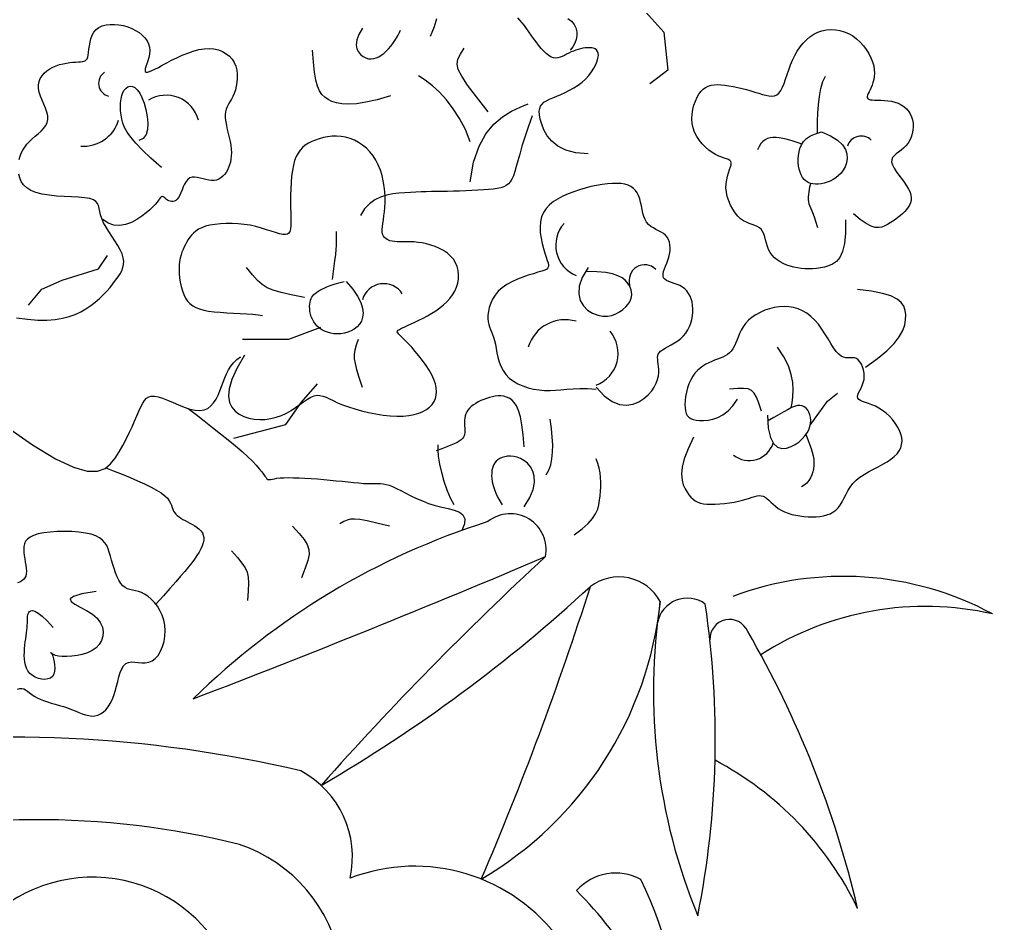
# Model space of a CAD drawing. Extents: x -66030 to 95157, y -13132 to 45879.
# Drawn here: x -29709 to -29612.6, y 33692.5 to 33782.1 of the extents above; entities that cross this region are included whole.
import ezdxf

# ---------------------------------------------------------------- set-up
doc = ezdxf.new("R2010")
doc.units = 0
doc.header["$LTSCALE"] = 100
doc.header["$MEASUREMENT"] = 0
doc.layers.add('3', color=11, linetype='CONTINUOUS')

msp = doc.modelspace()

# ---------------------------------------------------------------- linework, layer by layer
at = {"layer": '3'}
for points in [[(-29646.925, 33782.826), (-29645.144, 33780.849), (-29644.748, 33777.092), (-29645.737, 33776.301), (-29646.529, 33775.708)], [(-29709.072, 33768.204), (-29708.979, 33768.534), (-29708.855, 33768.851), (-29708.7, 33769.156), (-29708.513, 33769.449), (-29708.294, 33769.73), (-29708.044, 33770.001), (-29707.765, 33770.262), (-29707.47, 33770.518), (-29707.174, 33770.772), (-29706.892, 33771.031), (-29706.64, 33771.298), (-29706.433, 33771.579), (-29706.287, 33771.878), (-29706.216, 33772.2), (-29706.23, 33772.548), (-29706.314, 33772.919), (-29706.449, 33773.305), (-29706.612, 33773.7), (-29706.785, 33774.099), (-29706.945, 33774.496), (-29707.073, 33774.883), (-29707.149, 33775.256), (-29707.155, 33775.609), (-29707.095, 33775.939), (-29706.975, 33776.246), (-29706.803, 33776.528), (-29706.586, 33776.783), (-29706.33, 33777.012), (-29706.043, 33777.211), (-29705.731, 33777.38), (-29705.402, 33777.519), (-29705.062, 33777.63), (-29704.718, 33777.716), (-29704.379, 33777.781), (-29704.049, 33777.829), (-29703.737, 33777.862), (-29703.45, 33777.886), (-29703.194, 33777.902), (-29702.975, 33777.916), (-29702.791, 33777.933), (-29702.638, 33777.964), (-29702.513, 33778.014), (-29702.413, 33778.092), (-29702.334, 33778.206), (-29702.272, 33778.364), (-29702.224, 33778.573), (-29702.186, 33778.838), (-29702.149, 33779.147), (-29702.104, 33779.486), (-29702.042, 33779.84), (-29701.954, 33780.194), (-29701.831, 33780.533), (-29701.663, 33780.842), (-29701.441, 33781.107), (-29701.159, 33781.315), (-29700.825, 33781.467), (-29700.449, 33781.566), (-29700.042, 33781.615), (-29699.613, 33781.616), (-29699.175, 33781.573), (-29698.736, 33781.49), (-29698.307, 33781.368), (-29697.899, 33781.211), (-29697.518, 33781.022), (-29697.17, 33780.803), (-29696.862, 33780.557), (-29696.599, 33780.287), (-29696.387, 33779.995), (-29696.233, 33779.683), (-29696.143, 33779.355), (-29696.12, 33779.015), (-29696.15, 33778.67), (-29696.22, 33778.33), (-29696.311, 33778.005), (-29696.41, 33777.704), (-29696.5, 33777.437), (-29696.566, 33777.214), (-29696.591, 33777.045), (-29696.563, 33776.936), (-29696.48, 33776.885), (-29696.343, 33776.889), (-29696.153, 33776.942), (-29695.91, 33777.041), (-29695.615, 33777.181), (-29695.27, 33777.358), (-29694.875, 33777.567), (-29694.432, 33777.802), (-29693.95, 33778.053), (-29693.437, 33778.308), (-29692.903, 33778.554), (-29692.356, 33778.779), (-29691.806, 33778.971), (-29691.263, 33779.118), (-29690.734, 33779.206), (-29690.23, 33779.228), (-29689.754, 33779.185), (-29689.311, 33779.081), (-29688.906, 33778.922), (-29688.543, 33778.713), (-29688.227, 33778.457), (-29687.961, 33778.16), (-29687.75, 33777.827), (-29687.597, 33777.464), (-29687.498, 33777.077), (-29687.448, 33776.677), (-29687.442, 33776.272), (-29687.474, 33775.869), (-29687.54, 33775.48), (-29687.634, 33775.111), (-29687.75, 33774.772), (-29687.883, 33774.468), (-29688.026, 33774.193), (-29688.171, 33773.939), (-29688.309, 33773.695), (-29688.434, 33773.454), (-29688.537, 33773.205), (-29688.61, 33772.939), (-29688.645, 33772.647), (-29688.638, 33772.323), (-29688.594, 33771.971), (-29688.524, 33771.597), (-29688.435, 33771.208), (-29688.338, 33770.81), (-29688.241, 33770.41), (-29688.154, 33770.014), (-29688.086, 33769.629), (-29688.043, 33769.26), (-29688.028, 33768.909), (-29688.038, 33768.575), (-29688.072, 33768.259), (-29688.128, 33767.96), (-29688.206, 33767.679), (-29688.304, 33767.415), (-29688.421, 33767.169), (-29688.556, 33766.941), (-29688.708, 33766.733), (-29688.878, 33766.551), (-29689.065, 33766.396), (-29689.269, 33766.272), (-29689.491, 33766.184), (-29689.731, 33766.134), (-29689.988, 33766.125), (-29690.262, 33766.16), (-29690.547, 33766.224), (-29690.837, 33766.303), (-29691.126, 33766.382), (-29691.408, 33766.445), (-29691.677, 33766.477), (-29691.927, 33766.462), (-29692.152, 33766.386), (-29692.347, 33766.239), (-29692.516, 33766.031), (-29692.663, 33765.78), (-29692.795, 33765.501), (-29692.917, 33765.212), (-29693.033, 33764.929), (-29693.149, 33764.669), (-29693.271, 33764.448), (-29693.402, 33764.28), (-29693.54, 33764.161), (-29693.682, 33764.087), (-29693.826, 33764.052), (-29693.968, 33764.051), (-29694.105, 33764.076), (-29694.234, 33764.124), (-29694.353, 33764.188), (-29694.458, 33764.262), (-29694.552, 33764.34), (-29694.635, 33764.415), (-29694.712, 33764.481), (-29694.783, 33764.531), (-29694.851, 33764.56), (-29694.918, 33764.559), (-29694.987, 33764.523), (-29695.06, 33764.446), (-29695.146, 33764.33), (-29695.255, 33764.176), (-29695.395, 33763.987), (-29695.576, 33763.765), (-29695.808, 33763.512), (-29696.1, 33763.229), (-29696.461, 33762.92), (-29696.896, 33762.592), (-29697.394, 33762.271), (-29697.937, 33761.99), (-29698.51, 33761.779), (-29699.096, 33761.672), (-29699.679, 33761.699), (-29700.242, 33761.894), (-29700.769, 33762.287)], [(-29668.302, 33780.453), (-29667.885, 33781.406), (-29667.656, 33782.2)], [(-29652.665, 33768.787), (-29653.88, 33768.883), (-29654.869, 33769.146), (-29655.655, 33769.541), (-29656.263, 33770.031), (-29656.717, 33770.579), (-29657.042, 33771.15), (-29657.261, 33771.707), (-29657.399, 33772.214), (-29657.476, 33772.643), (-29657.496, 33772.996), (-29657.461, 33773.286), (-29657.372, 33773.524), (-29657.23, 33773.722), (-29657.035, 33773.892), (-29656.789, 33774.044), (-29656.492, 33774.192), (-29656.147, 33774.344), (-29655.764, 33774.505), (-29655.353, 33774.68), (-29654.925, 33774.871), (-29654.491, 33775.083), (-29654.061, 33775.318), (-29653.647, 33775.58), (-29653.259, 33775.872), (-29652.907, 33776.197), (-29652.594, 33776.544), (-29652.321, 33776.905), (-29652.092, 33777.269), (-29651.908, 33777.625), (-29651.77, 33777.962), (-29651.681, 33778.272), (-29651.643, 33778.542), (-29651.655, 33778.765), (-29651.715, 33778.943), (-29651.816, 33779.08), (-29651.952, 33779.18), (-29652.117, 33779.248), (-29652.306, 33779.288), (-29652.513, 33779.304), (-29652.731, 33779.3), (-29652.957, 33779.28), (-29653.187, 33779.245), (-29653.42, 33779.197), (-29653.655, 33779.135), (-29653.89, 33779.061), (-29654.123, 33778.975), (-29654.353, 33778.879), (-29654.579, 33778.772), (-29654.798, 33778.658), (-29655.014, 33778.544), (-29655.227, 33778.439), (-29655.44, 33778.352), (-29655.655, 33778.294), (-29655.873, 33778.272), (-29656.096, 33778.297), (-29656.327, 33778.377), (-29656.566, 33778.519), (-29656.813, 33778.717), (-29657.063, 33778.961), (-29657.317, 33779.242), (-29657.57, 33779.551), (-29657.821, 33779.879), (-29658.067, 33780.215), (-29658.306, 33780.552), (-29658.537, 33780.881), (-29658.761, 33781.197), (-29658.98, 33781.497), (-29659.197, 33781.78), (-29659.414, 33782.04), (-29659.633, 33782.276)], [(-29654.683, 33782.187), (-29654.315, 33781.92), (-29654.042, 33781.607), (-29653.862, 33781.259), (-29653.771, 33780.886), (-29653.762, 33780.501), (-29653.831, 33780.114), (-29653.971, 33779.739), (-29654.178, 33779.387), (-29654.447, 33779.069)], [(-29675.032, 33781.244), (-29675.388, 33780.618), (-29675.583, 33780.072), (-29675.641, 33779.603), (-29675.584, 33779.207), (-29675.438, 33778.882), (-29675.227, 33778.623), (-29674.973, 33778.429), (-29674.702, 33778.295), (-29674.433, 33778.217), (-29674.169, 33778.194), (-29673.912, 33778.219), (-29673.659, 33778.29), (-29673.41, 33778.403), (-29673.166, 33778.554), (-29672.926, 33778.739), (-29672.69, 33778.954), (-29672.457, 33779.194), (-29672.231, 33779.454), (-29672.017, 33779.727), (-29671.819, 33780.006), (-29671.642, 33780.284), (-29671.488, 33780.555), (-29671.363, 33780.811), (-29671.271, 33781.046)], [(-29627.151, 33762.253), (-29627.139, 33760.926), (-29627.239, 33759.885), (-29627.435, 33759.094), (-29627.708, 33758.514), (-29628.041, 33758.108), (-29628.417, 33757.839), (-29628.819, 33757.667), (-29629.229, 33757.557), (-29629.633, 33757.476), (-29630.028, 33757.417), (-29630.416, 33757.382), (-29630.796, 33757.369), (-29631.171, 33757.379), (-29631.54, 33757.411), (-29631.904, 33757.465), (-29632.264, 33757.54), (-29632.621, 33757.638), (-29632.969, 33757.757), (-29633.304, 33757.901), (-29633.621, 33758.067), (-29633.915, 33758.259), (-29634.18, 33758.476), (-29634.413, 33758.72), (-29634.607, 33758.99), (-29634.76, 33759.287), (-29634.88, 33759.601), (-29634.978, 33759.923), (-29635.064, 33760.243), (-29635.149, 33760.55), (-29635.242, 33760.835), (-29635.355, 33761.087), (-29635.497, 33761.297), (-29635.677, 33761.459), (-29635.891, 33761.582), (-29636.133, 33761.683), (-29636.396, 33761.775), (-29636.675, 33761.873), (-29636.963, 33761.992), (-29637.254, 33762.147), (-29637.543, 33762.352), (-29637.821, 33762.617), (-29638.085, 33762.937), (-29638.327, 33763.301), (-29638.54, 33763.699), (-29638.72, 33764.12), (-29638.86, 33764.553), (-29638.953, 33764.989), (-29638.994, 33765.417), (-29638.98, 33765.827), (-29638.921, 33766.215), (-29638.833, 33766.578), (-29638.73, 33766.912), (-29638.627, 33767.213), (-29638.539, 33767.479), (-29638.481, 33767.705), (-29638.466, 33767.888), (-29638.507, 33768.028), (-29638.602, 33768.133), (-29638.745, 33768.216), (-29638.932, 33768.288), (-29639.158, 33768.362), (-29639.417, 33768.449), (-29639.705, 33768.562), (-29640.017, 33768.712), (-29640.346, 33768.909), (-29640.683, 33769.152), (-29641.016, 33769.436), (-29641.336, 33769.759), (-29641.631, 33770.115), (-29641.891, 33770.501), (-29642.104, 33770.914), (-29642.26, 33771.349), (-29642.351, 33771.801), (-29642.381, 33772.263), (-29642.356, 33772.725), (-29642.285, 33773.178), (-29642.173, 33773.612), (-29642.028, 33774.018), (-29641.857, 33774.387), (-29641.666, 33774.71), (-29641.462, 33774.98), (-29641.242, 33775.197), (-29641.006, 33775.367), (-29640.751, 33775.493), (-29640.474, 33775.578), (-29640.172, 33775.628), (-29639.845, 33775.645), (-29639.489, 33775.633), (-29639.103, 33775.596), (-29638.694, 33775.538), (-29638.268, 33775.461), (-29637.831, 33775.369), (-29637.392, 33775.265), (-29636.956, 33775.151), (-29636.531, 33775.031), (-29636.124, 33774.908), (-29635.741, 33774.786), (-29635.382, 33774.675), (-29635.048, 33774.584), (-29634.738, 33774.525), (-29634.454, 33774.507), (-29634.194, 33774.542), (-29633.959, 33774.639), (-29633.749, 33774.809), (-29633.562, 33775.059), (-29633.394, 33775.379), (-29633.237, 33775.757), (-29633.085, 33776.181), (-29632.931, 33776.637), (-29632.77, 33777.112), (-29632.594, 33777.595), (-29632.396, 33778.072), (-29632.172, 33778.531), (-29631.921, 33778.968), (-29631.644, 33779.376), (-29631.341, 33779.752), (-29631.013, 33780.091), (-29630.661, 33780.389), (-29630.286, 33780.64), (-29629.889, 33780.84), (-29629.471, 33780.985), (-29629.037, 33781.075), (-29628.593, 33781.11), (-29628.145, 33781.091), (-29627.698, 33781.018), (-29627.259, 33780.891), (-29626.833, 33780.711), (-29626.425, 33780.477), (-29626.042, 33780.193), (-29625.688, 33779.866), (-29625.365, 33779.504), (-29625.077, 33779.118), (-29624.828, 33778.716), (-29624.621, 33778.308), (-29624.459, 33777.904), (-29624.347, 33777.511), (-29624.285, 33777.139), (-29624.269, 33776.788), (-29624.291, 33776.459), (-29624.343, 33776.152), (-29624.418, 33775.866), (-29624.509, 33775.602), (-29624.609, 33775.359), (-29624.71, 33775.139), (-29624.805, 33774.939), (-29624.886, 33774.762), (-29624.948, 33774.606), (-29624.982, 33774.471), (-29624.982, 33774.358), (-29624.942, 33774.267), (-29624.853, 33774.198), (-29624.71, 33774.15), (-29624.507, 33774.122), (-29624.254, 33774.109), (-29623.959, 33774.103), (-29623.634, 33774.096), (-29623.288, 33774.082), (-29622.933, 33774.053), (-29622.579, 33774.001), (-29622.236, 33773.919), (-29621.913, 33773.802), (-29621.615, 33773.65), (-29621.343, 33773.466), (-29621.102, 33773.252), (-29620.893, 33773.01), (-29620.719, 33772.742), (-29620.583, 33772.451), (-29620.487, 33772.14), (-29620.434, 33771.81), (-29620.423, 33771.469), (-29620.452, 33771.123), (-29620.52, 33770.78), (-29620.625, 33770.446), (-29620.766, 33770.128), (-29620.94, 33769.834), (-29621.147, 33769.569), (-29621.382, 33769.339), (-29621.633, 33769.136), (-29621.883, 33768.951), (-29622.116, 33768.774), (-29622.317, 33768.595), (-29622.469, 33768.406), (-29622.557, 33768.195), (-29622.566, 33767.954), (-29622.484, 33767.676), (-29622.326, 33767.366), (-29622.111, 33767.031), (-29621.86, 33766.681), (-29621.592, 33766.323), (-29621.327, 33765.966), (-29621.084, 33765.617), (-29620.883, 33765.285), (-29620.74, 33764.975), (-29620.654, 33764.688), (-29620.621, 33764.42), (-29620.636, 33764.168), (-29620.694, 33763.931), (-29620.79, 33763.704), (-29620.921, 33763.487), (-29621.081, 33763.274), (-29621.266, 33763.066), (-29621.472, 33762.862), (-29621.697, 33762.662), (-29621.937, 33762.469), (-29622.188, 33762.283), (-29622.447, 33762.104), (-29622.712, 33761.935), (-29622.978, 33761.775), (-29623.246, 33761.63), (-29623.527, 33761.518), (-29623.838, 33761.464), (-29624.192, 33761.489), (-29624.607, 33761.616), (-29625.096, 33761.87), (-29625.675, 33762.272), (-29626.359, 33762.846)], [(-29672.261, 33774.521), (-29673.568, 33774.143), (-29674.682, 33773.89), (-29675.623, 33773.747), (-29676.411, 33773.699), (-29677.068, 33773.733), (-29677.612, 33773.833), (-29678.065, 33773.985), (-29678.446, 33774.175), (-29678.774, 33774.396), (-29679.055, 33774.669), (-29679.293, 33775.024), (-29679.492, 33775.491), (-29679.656, 33776.1), (-29679.789, 33776.879), (-29679.896, 33777.859), (-29679.98, 33779.069)], [(-29662.562, 33772.939), (-29663.736, 33774.444), (-29664.603, 33775.596), (-29665.192, 33776.471), (-29665.531, 33777.141), (-29665.647, 33777.682), (-29665.568, 33778.167), (-29665.322, 33778.67), (-29664.937, 33779.267)], [(-29664.343, 33769.973), (-29664.832, 33771.178), (-29665.398, 33772.272), (-29666.024, 33773.254), (-29666.694, 33774.126), (-29667.392, 33774.886), (-29668.101, 33775.535), (-29668.806, 33776.072), (-29669.49, 33776.499)], [(-29629.922, 33770.839), (-29629.921, 33771.35), (-29629.91, 33772.02), (-29629.88, 33772.799), (-29629.823, 33773.633), (-29629.729, 33774.471), (-29629.588, 33775.261), (-29629.392, 33775.952), (-29629.13, 33776.49)], [(-29694.95, 33767.43), (-29696.009, 33768.361), (-29696.853, 33769.156), (-29697.508, 33769.834), (-29698.002, 33770.418), (-29698.36, 33770.928), (-29698.609, 33771.384), (-29698.775, 33771.807), (-29698.885, 33772.219), (-29698.961, 33772.634), (-29699.008, 33773.05), (-29699.023, 33773.458), (-29699.009, 33773.852), (-29698.964, 33774.221), (-29698.888, 33774.559), (-29698.781, 33774.857), (-29698.643, 33775.107), (-29698.474, 33775.301), (-29698.28, 33775.431), (-29698.065, 33775.487), (-29697.836, 33775.461), (-29697.598, 33775.344), (-29697.358, 33775.128), (-29697.119, 33774.803), (-29696.89, 33774.362), (-29696.676, 33773.803), (-29696.496, 33773.163), (-29696.368, 33772.487), (-29696.311, 33771.818), (-29696.346, 33771.202), (-29696.491, 33770.683), (-29696.765, 33770.305), (-29697.188, 33770.113)], [(-29664.343, 33766.019), (-29664.007, 33767.964), (-29663.474, 33769.531), (-29662.788, 33770.77), (-29661.993, 33771.728), (-29661.133, 33772.455), (-29660.252, 33772.998), (-29659.394, 33773.407), (-29658.603, 33773.73)], [(-29658.207, 33772.544), (-29658.613, 33771.421), (-29658.946, 33770.421), (-29659.219, 33769.537), (-29659.442, 33768.762), (-29659.628, 33768.089), (-29659.787, 33767.511), (-29659.931, 33767.021), (-29660.071, 33766.612), (-29660.219, 33766.277), (-29660.381, 33766.007), (-29660.565, 33765.795), (-29660.778, 33765.631), (-29661.028, 33765.508), (-29661.321, 33765.416), (-29661.665, 33765.347), (-29662.067, 33765.294), (-29662.531, 33765.247), (-29663.047, 33765.207), (-29663.604, 33765.171), (-29664.191, 33765.141), (-29664.794, 33765.116), (-29665.403, 33765.094), (-29666.004, 33765.077), (-29666.587, 33765.063), (-29667.142, 33765.052), (-29667.673, 33765.042), (-29668.19, 33765.033), (-29668.7, 33765.022), (-29669.21, 33765.008), (-29669.73, 33764.989), (-29670.265, 33764.964), (-29670.826, 33764.931), (-29671.415, 33764.886), (-29672.022, 33764.812), (-29672.632, 33764.689), (-29673.232, 33764.498), (-29673.806, 33764.219), (-29674.34, 33763.833), (-29674.819, 33763.318), (-29675.23, 33762.657)], [(-29629.526, 33770.953), (-29628.612, 33770.561), (-29627.931, 33770.135), (-29627.454, 33769.685), (-29627.155, 33769.225), (-29627.006, 33768.766), (-29626.979, 33768.319), (-29627.048, 33767.896), (-29627.184, 33767.509), (-29627.364, 33767.168), (-29627.578, 33766.872), (-29627.821, 33766.618), (-29628.087, 33766.403), (-29628.37, 33766.225), (-29628.664, 33766.08), (-29628.963, 33765.965), (-29629.262, 33765.878), (-29629.556, 33765.817), (-29629.841, 33765.782), (-29630.115, 33765.775), (-29630.376, 33765.8), (-29630.621, 33765.856), (-29630.849, 33765.948), (-29631.056, 33766.075), (-29631.242, 33766.24), (-29631.402, 33766.445), (-29631.538, 33766.685), (-29631.648, 33766.957), (-29631.732, 33767.254), (-29631.79, 33767.573), (-29631.822, 33767.909), (-29631.826, 33768.257), (-29631.802, 33768.613), (-29631.749, 33768.972), (-29631.656, 33769.326), (-29631.508, 33769.669), (-29631.295, 33769.993), (-29631.003, 33770.291), (-29630.619, 33770.555), (-29630.131, 33770.778), (-29629.526, 33770.953)], [(-29686.729, 33748.807), (-29687.481, 33747.506), (-29687.976, 33746.408), (-29688.244, 33745.493), (-29688.315, 33744.741), (-29688.22, 33744.133), (-29687.989, 33743.649), (-29687.652, 33743.269), (-29687.241, 33742.974), (-29686.781, 33742.746), (-29686.285, 33742.582), (-29685.762, 33742.48), (-29685.222, 33742.438), (-29684.674, 33742.455), (-29684.125, 33742.529), (-29683.587, 33742.658), (-29683.068, 33742.842), (-29682.574, 33743.076), (-29682.108, 33743.345), (-29681.668, 33743.634), (-29681.253, 33743.925), (-29680.863, 33744.203), (-29680.497, 33744.45), (-29680.155, 33744.65), (-29679.835, 33744.786), (-29679.534, 33744.847), (-29679.243, 33744.837), (-29678.949, 33744.768), (-29678.639, 33744.65), (-29678.301, 33744.494), (-29677.923, 33744.309), (-29677.493, 33744.106), (-29676.998, 33743.897), (-29676.43, 33743.689), (-29675.8, 33743.49), (-29675.125, 33743.304), (-29674.42, 33743.139), (-29673.702, 33742.997), (-29672.985, 33742.886), (-29672.286, 33742.811), (-29671.62, 33742.776), (-29671.002, 33742.786), (-29670.434, 33742.84), (-29669.917, 33742.935), (-29669.451, 33743.069), (-29669.039, 33743.237), (-29668.679, 33743.439), (-29668.374, 33743.67), (-29668.123, 33743.929), (-29667.929, 33744.214), (-29667.79, 33744.522), (-29667.708, 33744.855), (-29667.682, 33745.211), (-29667.714, 33745.59), (-29667.803, 33745.992), (-29667.951, 33746.416), (-29668.156, 33746.863), (-29668.419, 33747.329), (-29668.727, 33747.806), (-29669.067, 33748.283), (-29669.427, 33748.749), (-29669.792, 33749.194), (-29670.151, 33749.606), (-29670.49, 33749.975), (-29670.796, 33750.29), (-29671.056, 33750.543), (-29671.268, 33750.743), (-29671.428, 33750.898), (-29671.534, 33751.019), (-29671.582, 33751.117), (-29671.57, 33751.203), (-29671.496, 33751.286), (-29671.356, 33751.377), (-29671.151, 33751.486), (-29670.886, 33751.612), (-29670.572, 33751.756), (-29670.218, 33751.917), (-29669.833, 33752.095), (-29669.427, 33752.29), (-29669.007, 33752.502), (-29668.585, 33752.729), (-29668.169, 33752.971), (-29667.764, 33753.23), (-29667.376, 33753.506), (-29667.01, 33753.8), (-29666.672, 33754.112), (-29666.368, 33754.443), (-29666.102, 33754.795), (-29665.88, 33755.167), (-29665.707, 33755.56), (-29665.585, 33755.968), (-29665.516, 33756.383), (-29665.501, 33756.799), (-29665.541, 33757.208), (-29665.639, 33757.605), (-29665.795, 33757.982), (-29666.012, 33758.331), (-29666.289, 33758.648), (-29666.617, 33758.931), (-29666.988, 33759.181), (-29667.389, 33759.398), (-29667.813, 33759.583), (-29668.248, 33759.735), (-29668.685, 33759.856), (-29669.113, 33759.946), (-29669.524, 33760.006), (-29669.917, 33760.041), (-29670.29, 33760.057), (-29670.643, 33760.061), (-29670.976, 33760.059), (-29671.289, 33760.057), (-29671.581, 33760.061), (-29671.851, 33760.078), (-29672.1, 33760.112), (-29672.325, 33760.167), (-29672.524, 33760.244), (-29672.697, 33760.346), (-29672.839, 33760.473), (-29672.951, 33760.629), (-29673.029, 33760.815), (-29673.072, 33761.033), (-29673.079, 33761.285), (-29673.058, 33761.571), (-29673.016, 33761.889), (-29672.96, 33762.24), (-29672.901, 33762.624), (-29672.845, 33763.04), (-29672.8, 33763.488), (-29672.775, 33763.967), (-29672.777, 33764.475), (-29672.808, 33765.005), (-29672.87, 33765.549), (-29672.965, 33766.096), (-29673.093, 33766.639), (-29673.257, 33767.169), (-29673.459, 33767.676), (-29673.699, 33768.152), (-29673.978, 33768.589), (-29674.293, 33768.985), (-29674.64, 33769.338), (-29675.014, 33769.647), (-29675.412, 33769.912), (-29675.828, 33770.131), (-29676.259, 33770.302), (-29676.701, 33770.426), (-29677.148, 33770.501), (-29677.598, 33770.53), (-29678.044, 33770.519), (-29678.482, 33770.471), (-29678.908, 33770.391), (-29679.317, 33770.282), (-29679.704, 33770.15), (-29680.066, 33769.997), (-29680.396, 33769.828), (-29680.697, 33769.636), (-29680.967, 33769.416), (-29681.208, 33769.161), (-29681.419, 33768.864), (-29681.601, 33768.519), (-29681.755, 33768.119), (-29681.88, 33767.658), (-29681.978, 33767.132), (-29682.051, 33766.555), (-29682.103, 33765.942), (-29682.136, 33765.31), (-29682.153, 33764.674), (-29682.158, 33764.052), (-29682.154, 33763.459), (-29682.144, 33762.912), (-29682.131, 33762.424), (-29682.124, 33761.998), (-29682.131, 33761.635), (-29682.16, 33761.334), (-29682.22, 33761.097), (-29682.32, 33760.924), (-29682.468, 33760.815), (-29682.672, 33760.77), (-29682.938, 33760.788), (-29683.264, 33760.858), (-29683.645, 33760.969), (-29684.074, 33761.108), (-29684.546, 33761.262), (-29685.056, 33761.419), (-29685.599, 33761.566), (-29686.168, 33761.693), (-29686.759, 33761.787), (-29687.36, 33761.849), (-29687.961, 33761.879), (-29688.552, 33761.878), (-29689.121, 33761.848), (-29689.657, 33761.79), (-29690.15, 33761.705), (-29690.589, 33761.594), (-29690.966, 33761.458), (-29691.286, 33761.301), (-29691.556, 33761.124), (-29691.785, 33760.931), (-29691.979, 33760.723), (-29692.148, 33760.505), (-29692.298, 33760.278), (-29692.436, 33760.045), (-29692.57, 33759.808), (-29692.699, 33759.564), (-29692.819, 33759.309), (-29692.927, 33759.04), (-29693.022, 33758.752), (-29693.1, 33758.441), (-29693.159, 33758.105), (-29693.195, 33757.738), (-29693.207, 33757.34), (-29693.195, 33756.918), (-29693.156, 33756.483), (-29693.092, 33756.045), (-29693.002, 33755.615), (-29692.884, 33755.203), (-29692.74, 33754.82), (-29692.568, 33754.475), (-29692.368, 33754.178), (-29692.135, 33753.926), (-29691.863, 33753.715), (-29691.548, 33753.54), (-29691.184, 33753.398), (-29690.766, 33753.284), (-29690.289, 33753.194), (-29689.748, 33753.124), (-29689.142, 33753.069), (-29688.49, 33753.026), (-29687.816, 33752.989), (-29687.144, 33752.955), (-29686.497, 33752.92), (-29685.9, 33752.878), (-29685.375, 33752.827), (-29684.948, 33752.762)], [(-29631.466, 33769.734), (-29631.723, 33769.827), (-29632.015, 33769.93), (-29632.333, 33770.036), (-29632.67, 33770.14), (-29633.016, 33770.235), (-29633.363, 33770.315), (-29633.704, 33770.376), (-29634.029, 33770.409), (-29634.333, 33770.411), (-29634.615, 33770.376), (-29634.874, 33770.301), (-29635.112, 33770.181), (-29635.329, 33770.012), (-29635.525, 33769.791), (-29635.702, 33769.513), (-29635.86, 33769.174)], [(-29709.342, 33752.53), (-29708.23, 33752.374), (-29707.221, 33752.299), (-29706.314, 33752.296), (-29705.499, 33752.357), (-29704.766, 33752.476), (-29704.104, 33752.648), (-29703.504, 33752.866), (-29702.955, 33753.125), (-29702.448, 33753.417), (-29701.974, 33753.738), (-29701.531, 33754.08), (-29701.119, 33754.438), (-29700.737, 33754.805), (-29700.384, 33755.177), (-29700.061, 33755.545), (-29699.767, 33755.905), (-29699.501, 33756.25), (-29699.264, 33756.576), (-29699.061, 33756.888), (-29698.897, 33757.193), (-29698.778, 33757.498), (-29698.71, 33757.81), (-29698.698, 33758.136), (-29698.749, 33758.483), (-29698.867, 33758.858), (-29699.054, 33759.266), (-29699.297, 33759.699), (-29699.576, 33760.15), (-29699.874, 33760.61), (-29700.172, 33761.07), (-29700.451, 33761.521), (-29700.694, 33761.954), (-29700.881, 33762.361), (-29701.003, 33762.735), (-29701.078, 33763.074), (-29701.134, 33763.376), (-29701.198, 33763.643), (-29701.297, 33763.872), (-29701.458, 33764.065), (-29701.709, 33764.22), (-29702.075, 33764.337), (-29702.575, 33764.417), (-29703.187, 33764.472), (-29703.878, 33764.512), (-29704.616, 33764.551), (-29705.371, 33764.6), (-29706.109, 33764.672), (-29706.799, 33764.779), (-29707.41, 33764.933), (-29707.915, 33765.143), (-29708.318, 33765.403), (-29708.63, 33765.704), (-29708.86, 33766.037), (-29709.018, 33766.393), (-29709.115, 33766.762)], [(-29651.873, 33745.652), (-29651.068, 33744.783), (-29650.289, 33744.222), (-29649.548, 33743.926), (-29648.851, 33743.852), (-29648.208, 33743.955), (-29647.629, 33744.192), (-29647.121, 33744.52), (-29646.694, 33744.894), (-29646.354, 33745.278), (-29646.094, 33745.661), (-29645.904, 33746.038), (-29645.775, 33746.406), (-29645.696, 33746.76), (-29645.66, 33747.095), (-29645.655, 33747.409), (-29645.672, 33747.695), (-29645.701, 33747.952), (-29645.733, 33748.182), (-29645.76, 33748.389), (-29645.77, 33748.577), (-29645.757, 33748.749), (-29645.709, 33748.909), (-29645.617, 33749.062), (-29645.474, 33749.211), (-29645.272, 33749.36), (-29645.02, 33749.513), (-29644.733, 33749.673), (-29644.422, 33749.846), (-29644.1, 33750.033), (-29643.78, 33750.24), (-29643.475, 33750.47), (-29643.197, 33750.727), (-29642.957, 33751.014), (-29642.756, 33751.325), (-29642.592, 33751.657), (-29642.463, 33752.004), (-29642.369, 33752.36), (-29642.307, 33752.72), (-29642.275, 33753.078), (-29642.274, 33753.429), (-29642.3, 33753.769), (-29642.355, 33754.093), (-29642.438, 33754.4), (-29642.55, 33754.686), (-29642.691, 33754.949), (-29642.863, 33755.186), (-29643.064, 33755.394), (-29643.296, 33755.572), (-29643.557, 33755.717), (-29643.836, 33755.836), (-29644.12, 33755.939), (-29644.397, 33756.033), (-29644.654, 33756.127), (-29644.878, 33756.23), (-29645.057, 33756.349), (-29645.177, 33756.494), (-29645.23, 33756.671), (-29645.224, 33756.879), (-29645.172, 33757.112), (-29645.086, 33757.368), (-29644.978, 33757.642), (-29644.861, 33757.931), (-29644.747, 33758.231), (-29644.649, 33758.538), (-29644.576, 33758.847), (-29644.533, 33759.156), (-29644.521, 33759.458), (-29644.542, 33759.749), (-29644.596, 33760.024), (-29644.686, 33760.28), (-29644.813, 33760.511), (-29644.979, 33760.713), (-29645.183, 33760.883), (-29645.416, 33761.029), (-29645.669, 33761.163), (-29645.931, 33761.294), (-29646.192, 33761.432), (-29646.44, 33761.589), (-29646.666, 33761.774), (-29646.859, 33761.998), (-29647.012, 33762.268), (-29647.131, 33762.577), (-29647.226, 33762.913), (-29647.304, 33763.267), (-29647.377, 33763.626), (-29647.453, 33763.982), (-29647.541, 33764.321), (-29647.651, 33764.634), (-29647.79, 33764.913), (-29647.963, 33765.154), (-29648.17, 33765.359), (-29648.414, 33765.528), (-29648.696, 33765.662), (-29649.019, 33765.761), (-29649.385, 33765.824), (-29649.795, 33765.854), (-29650.25, 33765.849), (-29650.744, 33765.813), (-29651.268, 33765.747), (-29651.816, 33765.652), (-29652.379, 33765.531), (-29652.95, 33765.386), (-29653.521, 33765.218), (-29654.084, 33765.03), (-29654.631, 33764.822), (-29655.154, 33764.592), (-29655.644, 33764.336), (-29656.092, 33764.049), (-29656.489, 33763.729), (-29656.825, 33763.371), (-29657.093, 33762.971), (-29657.284, 33762.525), (-29657.391, 33762.034), (-29657.425, 33761.508), (-29657.398, 33760.965), (-29657.325, 33760.42), (-29657.217, 33759.889), (-29657.089, 33759.388), (-29656.953, 33758.932), (-29656.822, 33758.538), (-29656.709, 33758.216), (-29656.624, 33757.96), (-29656.578, 33757.758), (-29656.579, 33757.598), (-29656.637, 33757.47), (-29656.762, 33757.36), (-29656.963, 33757.259), (-29657.251, 33757.153), (-29657.629, 33757.034), (-29658.082, 33756.896), (-29658.588, 33756.736), (-29659.127, 33756.552), (-29659.676, 33756.34), (-29660.215, 33756.097), (-29660.722, 33755.82), (-29661.176, 33755.506), (-29661.561, 33755.154), (-29661.876, 33754.772), (-29662.127, 33754.371), (-29662.319, 33753.961), (-29662.456, 33753.552), (-29662.545, 33753.156), (-29662.589, 33752.782), (-29662.595, 33752.441), (-29662.567, 33752.139), (-29662.51, 33751.869), (-29662.433, 33751.619), (-29662.339, 33751.378), (-29662.237, 33751.134), (-29662.131, 33750.874), (-29662.028, 33750.589), (-29661.935, 33750.266), (-29661.854, 33749.897), (-29661.778, 33749.49), (-29661.696, 33749.057), (-29661.597, 33748.61), (-29661.47, 33748.159), (-29661.304, 33747.717), (-29661.089, 33747.295), (-29660.814, 33746.904), (-29660.47, 33746.555), (-29660.067, 33746.249), (-29659.613, 33745.987), (-29659.121, 33745.767), (-29658.599, 33745.591), (-29658.06, 33745.458), (-29657.514, 33745.369), (-29656.97, 33745.322), (-29656.437, 33745.317), (-29655.903, 33745.343), (-29655.353, 33745.387), (-29654.774, 33745.438), (-29654.152, 33745.482), (-29653.47, 33745.508), (-29652.716, 33745.503), (-29651.873, 33745.454)], [(-29630.605, 33765.853), (-29630.649, 33765.674), (-29630.697, 33765.468), (-29630.745, 33765.242), (-29630.787, 33765.001), (-29630.819, 33764.754), (-29630.837, 33764.506), (-29630.837, 33764.263), (-29630.813, 33764.032), (-29630.762, 33763.817), (-29630.688, 33763.603), (-29630.592, 33763.376), (-29630.479, 33763.118), (-29630.352, 33762.814), (-29630.214, 33762.448), (-29630.07, 33762.002), (-29629.922, 33761.462)], [(-29677.624, 33761.066), (-29677.625, 33760.538), (-29677.631, 33760.102), (-29677.645, 33759.704), (-29677.674, 33759.287), (-29677.721, 33758.796), (-29677.791, 33758.175), (-29677.89, 33757.368), (-29678.02, 33756.321)], [(-29708.156, 33753.79), (-29706.813, 33755.355), (-29704.798, 33756.25), (-29701.217, 33757.368), (-29700.322, 33758.709)], [(-29680.791, 33754.541), (-29682.101, 33754.807), (-29683.108, 33755.032), (-29683.877, 33755.254), (-29684.478, 33755.505), (-29684.976, 33755.821), (-29685.44, 33756.237), (-29685.936, 33756.788), (-29686.531, 33757.507)], [(-29652.665, 33757.516), (-29653.248, 33756.534), (-29653.541, 33755.662), (-29653.589, 33754.902), (-29653.436, 33754.253), (-29653.128, 33753.716), (-29652.707, 33753.289), (-29652.219, 33752.974), (-29651.709, 33752.77), (-29651.213, 33752.675), (-29650.743, 33752.676), (-29650.303, 33752.758), (-29649.898, 33752.906), (-29649.532, 33753.105), (-29649.208, 33753.34), (-29648.932, 33753.596), (-29648.707, 33753.858), (-29648.536, 33754.113), (-29648.418, 33754.361), (-29648.348, 33754.603), (-29648.325, 33754.84), (-29648.344, 33755.076), (-29648.403, 33755.311), (-29648.497, 33755.547), (-29648.624, 33755.786), (-29648.785, 33756.028), (-29649.001, 33756.265), (-29649.297, 33756.491), (-29649.698, 33756.694), (-29650.23, 33756.868), (-29650.918, 33757.002), (-29651.787, 33757.09), (-29652.863, 33757.121)], [(-29676.635, 33756.123), (-29675.987, 33755.348), (-29675.515, 33754.653), (-29675.2, 33754.032), (-29675.024, 33753.48), (-29674.968, 33752.995), (-29675.013, 33752.571), (-29675.141, 33752.203), (-29675.332, 33751.888), (-29675.569, 33751.622), (-29675.844, 33751.401), (-29676.149, 33751.225), (-29676.476, 33751.091), (-29676.818, 33750.999), (-29677.166, 33750.945), (-29677.515, 33750.929), (-29677.855, 33750.949), (-29678.181, 33751.003), (-29678.49, 33751.088), (-29678.779, 33751.203), (-29679.047, 33751.345), (-29679.292, 33751.511), (-29679.511, 33751.7), (-29679.704, 33751.909), (-29679.868, 33752.135), (-29680.001, 33752.377), (-29680.105, 33752.629), (-29680.182, 33752.887), (-29680.235, 33753.145), (-29680.264, 33753.398), (-29680.271, 33753.642), (-29680.26, 33753.871), (-29680.23, 33754.08), (-29680.186, 33754.266), (-29680.125, 33754.43), (-29680.05, 33754.577), (-29679.958, 33754.708), (-29679.852, 33754.828), (-29679.729, 33754.94), (-29679.592, 33755.046), (-29679.439, 33755.151), (-29679.269, 33755.257), (-29679.073, 33755.365), (-29678.843, 33755.477), (-29678.569, 33755.594), (-29678.24, 33755.716), (-29677.848, 33755.844), (-29677.382, 33755.979), (-29676.833, 33756.123)], [(-29625.172, 33747.621), (-29623.974, 33748.474), (-29623.035, 33749.259), (-29622.325, 33749.98), (-29621.813, 33750.642), (-29621.471, 33751.251), (-29621.268, 33751.812), (-29621.175, 33752.331), (-29621.163, 33752.811), (-29621.213, 33753.258), (-29621.35, 33753.671), (-29621.608, 33754.048), (-29622.023, 33754.387), (-29622.631, 33754.687), (-29623.467, 33754.945), (-29624.566, 33755.161), (-29625.963, 33755.332)], [(-29642.194, 33740.7), (-29642.755, 33739.533), (-29643.123, 33738.543), (-29643.325, 33737.71), (-29643.39, 33737.015), (-29643.347, 33736.44), (-29643.224, 33735.966), (-29643.05, 33735.574), (-29642.854, 33735.246), (-29642.658, 33734.965), (-29642.461, 33734.726), (-29642.257, 33734.528), (-29642.037, 33734.366), (-29641.796, 33734.239), (-29641.527, 33734.145), (-29641.222, 33734.08), (-29640.874, 33734.043), (-29640.481, 33734.03), (-29640.049, 33734.04), (-29639.592, 33734.069), (-29639.122, 33734.117), (-29638.65, 33734.18), (-29638.188, 33734.256), (-29637.749, 33734.343), (-29637.345, 33734.438), (-29636.983, 33734.539), (-29636.663, 33734.639), (-29636.379, 33734.731), (-29636.124, 33734.809), (-29635.894, 33734.865), (-29635.684, 33734.892), (-29635.487, 33734.884), (-29635.299, 33734.834), (-29635.115, 33734.736), (-29634.928, 33734.599), (-29634.736, 33734.43), (-29634.532, 33734.24), (-29634.313, 33734.038), (-29634.075, 33733.833), (-29633.811, 33733.633), (-29633.518, 33733.45), (-29633.193, 33733.289), (-29632.839, 33733.152), (-29632.463, 33733.038), (-29632.07, 33732.947), (-29631.667, 33732.877), (-29631.259, 33732.829), (-29630.851, 33732.8), (-29630.45, 33732.79), (-29630.061, 33732.8), (-29629.686, 33732.832), (-29629.328, 33732.889), (-29628.99, 33732.976), (-29628.674, 33733.095), (-29628.381, 33733.249), (-29628.115, 33733.443), (-29627.877, 33733.68), (-29627.668, 33733.961), (-29627.478, 33734.279), (-29627.296, 33734.624), (-29627.11, 33734.986), (-29626.908, 33735.356), (-29626.68, 33735.724), (-29626.413, 33736.08), (-29626.095, 33736.416), (-29625.721, 33736.722), (-29625.299, 33737.004), (-29624.846, 33737.267), (-29624.376, 33737.515), (-29623.904, 33737.757), (-29623.446, 33737.996), (-29623.017, 33738.239), (-29622.631, 33738.492), (-29622.302, 33738.759), (-29622.032, 33739.041), (-29621.82, 33739.336), (-29621.667, 33739.645), (-29621.572, 33739.966), (-29621.537, 33740.299), (-29621.56, 33740.643), (-29621.642, 33740.996), (-29621.781, 33741.358), (-29621.973, 33741.722), (-29622.209, 33742.082), (-29622.483, 33742.43), (-29622.788, 33742.759), (-29623.117, 33743.063), (-29623.463, 33743.335), (-29623.819, 33743.567), (-29624.178, 33743.755), (-29624.529, 33743.907), (-29624.864, 33744.03), (-29625.172, 33744.135), (-29625.442, 33744.231), (-29625.665, 33744.327), (-29625.832, 33744.432), (-29625.93, 33744.556), (-29625.956, 33744.705), (-29625.921, 33744.881), (-29625.839, 33745.082), (-29625.728, 33745.305), (-29625.603, 33745.551), (-29625.48, 33745.816), (-29625.375, 33746.1), (-29625.304, 33746.401), (-29625.278, 33746.716), (-29625.297, 33747.036), (-29625.355, 33747.351), (-29625.448, 33747.649), (-29625.57, 33747.922), (-29625.716, 33748.158), (-29625.882, 33748.346), (-29626.062, 33748.477), (-29626.252, 33748.546), (-29626.452, 33748.567), (-29626.659, 33748.564), (-29626.875, 33748.556), (-29627.098, 33748.565), (-29627.329, 33748.612), (-29627.567, 33748.718), (-29627.811, 33748.906), (-29628.062, 33749.188), (-29628.321, 33749.552), (-29628.591, 33749.977), (-29628.875, 33750.442), (-29629.174, 33750.928), (-29629.49, 33751.413), (-29629.827, 33751.877), (-29630.186, 33752.3), (-29630.569, 33752.665), (-29630.974, 33752.97), (-29631.399, 33753.216), (-29631.84, 33753.404), (-29632.295, 33753.537), (-29632.761, 33753.616), (-29633.235, 33753.643), (-29633.716, 33753.618), (-29634.199, 33753.545), (-29634.677, 33753.426), (-29635.144, 33753.265), (-29635.592, 33753.066), (-29636.014, 33752.834), (-29636.402, 33752.571), (-29636.749, 33752.282), (-29637.048, 33751.971), (-29637.294, 33751.641), (-29637.494, 33751.301), (-29637.659, 33750.956), (-29637.798, 33750.615), (-29637.922, 33750.285), (-29638.04, 33749.973), (-29638.164, 33749.687), (-29638.301, 33749.433), (-29638.462, 33749.217), (-29638.645, 33749.036), (-29638.849, 33748.882), (-29639.072, 33748.749), (-29639.313, 33748.632), (-29639.568, 33748.525), (-29639.836, 33748.42), (-29640.116, 33748.313), (-29640.404, 33748.196), (-29640.697, 33748.065), (-29640.99, 33747.916), (-29641.279, 33747.744), (-29641.558, 33747.544), (-29641.823, 33747.312), (-29642.07, 33747.042), (-29642.293, 33746.731), (-29642.489, 33746.376), (-29642.657, 33745.987), (-29642.797, 33745.575), (-29642.907, 33745.153), (-29642.989, 33744.732), (-29643.04, 33744.325), (-29643.061, 33743.944), (-29643.052, 33743.6), (-29643.011, 33743.303), (-29642.936, 33743.052), (-29642.824, 33742.845), (-29642.672, 33742.677), (-29642.477, 33742.547), (-29642.235, 33742.451), (-29641.944, 33742.385), (-29641.6, 33742.348), (-29641.203, 33742.338), (-29640.762, 33742.371), (-29640.289, 33742.465), (-29639.794, 33742.636), (-29639.29, 33742.903), (-29638.789, 33743.284), (-29638.301, 33743.796), (-29637.839, 33744.457)], [(-29679.208, 33751.575), (-29682.375, 33750.389), (-29686.927, 33750.389)], [(-29675.447, 33750.389), (-29675.641, 33749.796), (-29675.775, 33749.314), (-29675.844, 33748.887), (-29675.843, 33748.461), (-29675.768, 33747.979), (-29675.614, 33747.386), (-29675.377, 33746.626), (-29675.051, 33745.643)], [(-29632.526, 33743.597), (-29632.437, 33744.11), (-29632.363, 33744.703), (-29632.332, 33745.37), (-29632.375, 33746.104), (-29632.522, 33746.9), (-29632.802, 33747.752), (-29633.245, 33748.653), (-29633.881, 33749.598)], [(-29710.618, 33741.939), (-29707.746, 33739.933), (-29705.456, 33738.554), (-29703.671, 33737.715), (-29702.311, 33737.332), (-29701.298, 33737.316), (-29700.553, 33737.584), (-29699.999, 33738.048), (-29699.557, 33738.622), (-29699.161, 33739.233), (-29698.796, 33739.858), (-29698.461, 33740.486), (-29698.156, 33741.105), (-29697.877, 33741.705), (-29697.624, 33742.275), (-29697.395, 33742.804), (-29697.188, 33743.28), (-29697.001, 33743.696), (-29696.823, 33744.047), (-29696.642, 33744.331), (-29696.447, 33744.548), (-29696.225, 33744.694), (-29695.966, 33744.769), (-29695.656, 33744.77), (-29695.285, 33744.697), (-29694.846, 33744.55), (-29694.35, 33744.35), (-29693.815, 33744.119), (-29693.257, 33743.881), (-29692.694, 33743.659), (-29692.143, 33743.476), (-29691.621, 33743.354), (-29691.145, 33743.318), (-29690.727, 33743.384), (-29690.366, 33743.544), (-29690.054, 33743.784), (-29689.785, 33744.091), (-29689.552, 33744.45), (-29689.348, 33744.848), (-29689.166, 33745.27), (-29689, 33745.703), (-29688.841, 33746.134), (-29688.682, 33746.556), (-29688.51, 33746.965), (-29688.316, 33747.357), (-29688.09, 33747.725), (-29687.822, 33748.066), (-29687.5, 33748.375), (-29687.116, 33748.647)], [(-29687.787, 33740.597), (-29682.639, 33741.939), (-29681.072, 33744.175), (-29679.505, 33745.964)], [(-29635.464, 33743.27), (-29635.73, 33744.053), (-29635.959, 33744.639), (-29636.188, 33745.053), (-29636.454, 33745.322), (-29636.794, 33745.47), (-29637.246, 33745.523), (-29637.846, 33745.506), (-29638.631, 33745.445)], [(-29630.642, 33741.868), (-29628.932, 33744.259), (-29627.943, 33745.05)], [(-29658.999, 33739.72), (-29659.091, 33740.934), (-29659.217, 33741.923), (-29659.373, 33742.712), (-29659.556, 33743.326), (-29659.762, 33743.792), (-29659.987, 33744.134), (-29660.229, 33744.378), (-29660.484, 33744.548), (-29660.748, 33744.667), (-29661.02, 33744.742), (-29661.298, 33744.779), (-29661.581, 33744.781), (-29661.866, 33744.752), (-29662.154, 33744.699), (-29662.441, 33744.623), (-29662.727, 33744.531), (-29663.009, 33744.426), (-29663.285, 33744.31), (-29663.549, 33744.181), (-29663.799, 33744.041), (-29664.03, 33743.891), (-29664.239, 33743.73), (-29664.422, 33743.559), (-29664.574, 33743.378), (-29664.694, 33743.188), (-29664.784, 33742.992), (-29664.847, 33742.791), (-29664.888, 33742.587), (-29664.91, 33742.384), (-29664.918, 33742.182), (-29664.914, 33741.986), (-29664.904, 33741.796), (-29664.891, 33741.615), (-29664.88, 33741.443), (-29664.875, 33741.279), (-29664.881, 33741.123), (-29664.904, 33740.973), (-29664.948, 33740.83), (-29665.018, 33740.692), (-29665.119, 33740.56), (-29665.255, 33740.432), (-29665.433, 33740.305), (-29665.658, 33740.174), (-29665.937, 33740.035), (-29666.276, 33739.885), (-29666.68, 33739.719), (-29667.155, 33739.534), (-29667.708, 33739.324)], [(-29692.313, 33743.532), (-29691.524, 33742.922), (-29690.714, 33742.294), (-29689.901, 33741.659), (-29689.104, 33741.027), (-29688.338, 33740.41), (-29687.622, 33739.818), (-29686.972, 33739.262), (-29686.407, 33738.752), (-29685.938, 33738.299), (-29685.559, 33737.901), (-29685.257, 33737.557), (-29685.022, 33737.264), (-29684.841, 33737.021), (-29684.702, 33736.826), (-29684.594, 33736.677), (-29684.504, 33736.572), (-29684.422, 33736.508), (-29684.337, 33736.479), (-29684.239, 33736.478), (-29684.117, 33736.498), (-29683.963, 33736.532), (-29683.765, 33736.572), (-29683.513, 33736.613), (-29683.199, 33736.647), (-29682.814, 33736.668), (-29682.365, 33736.676), (-29681.862, 33736.672), (-29681.315, 33736.656), (-29680.732, 33736.63), (-29680.124, 33736.594), (-29679.501, 33736.55), (-29678.871, 33736.498), (-29678.244, 33736.439), (-29677.628, 33736.376), (-29677.028, 33736.312), (-29676.451, 33736.251), (-29675.904, 33736.195), (-29675.393, 33736.147), (-29674.925, 33736.11), (-29674.506, 33736.088), (-29674.141, 33736.081), (-29673.817, 33736.083), (-29673.524, 33736.085), (-29673.247, 33736.079), (-29672.974, 33736.054), (-29672.691, 33736.004), (-29672.386, 33735.919), (-29672.044, 33735.79), (-29671.657, 33735.612), (-29671.223, 33735.394), (-29670.747, 33735.148), (-29670.23, 33734.886), (-29669.677, 33734.621), (-29669.091, 33734.364), (-29668.474, 33734.129), (-29667.829, 33733.926), (-29667.166, 33733.762), (-29666.518, 33733.615), (-29665.925, 33733.454), (-29665.427, 33733.251), (-29665.064, 33732.976), (-29664.875, 33732.6), (-29664.901, 33732.095), (-29665.18, 33731.429)], [(-29634.87, 33742.875), (-29634.796, 33741.588), (-29634.591, 33740.661), (-29634.282, 33740.046), (-29633.895, 33739.695), (-29633.459, 33739.56), (-29632.999, 33739.594), (-29632.542, 33739.748), (-29632.116, 33739.975), (-29631.742, 33740.234), (-29631.424, 33740.512), (-29631.159, 33740.807), (-29630.947, 33741.112), (-29630.785, 33741.423), (-29630.671, 33741.736), (-29630.604, 33742.046), (-29630.582, 33742.348), (-29630.603, 33742.637), (-29630.664, 33742.908), (-29630.761, 33743.156), (-29630.891, 33743.373), (-29631.051, 33743.555), (-29631.236, 33743.696), (-29631.444, 33743.79), (-29631.671, 33743.831), (-29631.915, 33743.814), (-29632.184, 33743.742), (-29632.489, 33743.616), (-29632.837, 33743.439), (-29633.24, 33743.215), (-29633.707, 33742.945), (-29634.247, 33742.633), (-29634.87, 33742.282)], [(-29656.822, 33736.952), (-29656.561, 33737.425), (-29656.37, 33737.956), (-29656.244, 33738.547), (-29656.179, 33739.201), (-29656.168, 33739.92), (-29656.209, 33740.705), (-29656.297, 33741.561), (-29656.426, 33742.488)], [(-29631.057, 33740.954), (-29630.866, 33740.443), (-29630.698, 33739.984), (-29630.557, 33739.571), (-29630.441, 33739.193), (-29630.354, 33738.844), (-29630.295, 33738.514), (-29630.266, 33738.196), (-29630.268, 33737.882), (-29630.303, 33737.566), (-29630.371, 33737.251), (-29630.473, 33736.944), (-29630.609, 33736.652), (-29630.779, 33736.381), (-29630.985, 33736.137), (-29631.227, 33735.927), (-29631.506, 33735.756)], [(-29665.927, 33733.986), (-29666.287, 33734.654), (-29666.62, 33735.441), (-29666.915, 33736.297), (-29667.164, 33737.174), (-29667.357, 33738.023), (-29667.486, 33738.796), (-29667.54, 33739.444), (-29667.51, 33739.918)], [(-29658.999, 33733.788), (-29658.451, 33734.697), (-29658.123, 33735.5), (-29657.982, 33736.202), (-29657.999, 33736.807), (-29658.142, 33737.322), (-29658.38, 33737.75), (-29658.681, 33738.098), (-29659.016, 33738.369), (-29659.356, 33738.569), (-29659.693, 33738.705), (-29660.023, 33738.785), (-29660.341, 33738.814), (-29660.643, 33738.799), (-29660.925, 33738.749), (-29661.181, 33738.669), (-29661.407, 33738.566), (-29661.601, 33738.447), (-29661.763, 33738.312), (-29661.896, 33738.161), (-29662.003, 33737.992), (-29662.086, 33737.805), (-29662.147, 33737.6), (-29662.19, 33737.376), (-29662.216, 33737.133), (-29662.226, 33736.869), (-29662.213, 33736.579), (-29662.169, 33736.257), (-29662.086, 33735.899), (-29661.953, 33735.498), (-29661.763, 33735.05), (-29661.507, 33734.547), (-29661.176, 33733.986)], [(-29654.051, 33731.02), (-29653.262, 33731.591), (-29652.661, 33732.123), (-29652.219, 33732.622), (-29651.911, 33733.096), (-29651.709, 33733.551), (-29651.587, 33733.995), (-29651.519, 33734.434), (-29651.478, 33734.875), (-29651.442, 33735.325), (-29651.414, 33735.781), (-29651.403, 33736.241), (-29651.416, 33736.704), (-29651.461, 33737.168), (-29651.547, 33737.628), (-29651.682, 33738.084), (-29651.873, 33738.533)], [(-29700.465, 33737.658), (-29699.654, 33737.334), (-29698.851, 33737.008), (-29698.069, 33736.684), (-29697.322, 33736.363), (-29696.627, 33736.048), (-29695.996, 33735.74), (-29695.445, 33735.442), (-29694.987, 33735.156), (-29694.633, 33734.884), (-29694.37, 33734.625), (-29694.181, 33734.381), (-29694.05, 33734.15), (-29693.959, 33733.933), (-29693.891, 33733.731), (-29693.829, 33733.542), (-29693.756, 33733.367), (-29693.658, 33733.206), (-29693.535, 33733.057), (-29693.388, 33732.917), (-29693.22, 33732.785), (-29693.032, 33732.658), (-29692.827, 33732.534), (-29692.608, 33732.411), (-29692.376, 33732.287), (-29692.134, 33732.159), (-29691.89, 33732.025), (-29691.65, 33731.884), (-29691.424, 33731.732), (-29691.219, 33731.568), (-29691.043, 33731.39), (-29690.904, 33731.196), (-29690.809, 33730.982), (-29690.765, 33730.748), (-29690.77, 33730.494), (-29690.822, 33730.221), (-29690.918, 33729.929), (-29691.056, 33729.62), (-29691.231, 33729.295), (-29691.442, 33728.953), (-29691.686, 33728.597), (-29691.961, 33728.225), (-29692.275, 33727.825), (-29692.639, 33727.386), (-29693.061, 33726.893), (-29693.551, 33726.335), (-29694.118, 33725.697), (-29694.773, 33724.968), (-29695.524, 33724.133)], [(-29672.343, 33731.877), (-29673.601, 33732.171), (-29674.56, 33732.383), (-29675.278, 33732.517), (-29675.812, 33732.575), (-29676.22, 33732.56), (-29676.561, 33732.474), (-29676.89, 33732.32), (-29677.267, 33732.1)], [(-29709.233, 33715.72), (-29709.014, 33715.777), (-29708.812, 33715.775), (-29708.62, 33715.721), (-29708.432, 33715.623), (-29708.24, 33715.493), (-29708.037, 33715.34), (-29707.818, 33715.174), (-29707.573, 33715.006), (-29707.298, 33714.845), (-29706.986, 33714.7), (-29706.642, 33714.568), (-29706.273, 33714.445), (-29705.885, 33714.328), (-29705.485, 33714.213), (-29705.079, 33714.096), (-29704.674, 33713.973), (-29704.276, 33713.839), (-29703.891, 33713.694), (-29703.52, 33713.544), (-29703.162, 33713.398), (-29702.816, 33713.266), (-29702.483, 33713.157), (-29702.162, 33713.079), (-29701.852, 33713.043), (-29701.553, 33713.056), (-29701.265, 33713.128), (-29700.989, 33713.256), (-29700.727, 33713.438), (-29700.48, 33713.671), (-29700.251, 33713.954), (-29700.042, 33714.283), (-29699.853, 33714.655), (-29699.687, 33715.069), (-29699.544, 33715.518), (-29699.417, 33715.988), (-29699.297, 33716.461), (-29699.175, 33716.918), (-29699.042, 33717.342), (-29698.89, 33717.715), (-29698.71, 33718.02), (-29698.494, 33718.237), (-29698.235, 33718.356), (-29697.939, 33718.398), (-29697.615, 33718.388), (-29697.272, 33718.353), (-29696.918, 33718.32), (-29696.563, 33718.315), (-29696.215, 33718.366), (-29695.882, 33718.498), (-29695.574, 33718.731), (-29695.296, 33719.056), (-29695.055, 33719.457), (-29694.856, 33719.918), (-29694.707, 33720.423), (-29694.613, 33720.955), (-29694.58, 33721.499), (-29694.614, 33722.038), (-29694.719, 33722.558), (-29694.887, 33723.051), (-29695.107, 33723.511), (-29695.369, 33723.934), (-29695.663, 33724.313), (-29695.978, 33724.643), (-29696.303, 33724.917), (-29696.628, 33725.131), (-29696.945, 33725.283), (-29697.25, 33725.385), (-29697.543, 33725.456), (-29697.822, 33725.513), (-29698.088, 33725.574), (-29698.339, 33725.655), (-29698.574, 33725.775), (-29698.792, 33725.951), (-29698.993, 33726.195), (-29699.179, 33726.5), (-29699.349, 33726.853), (-29699.506, 33727.241), (-29699.65, 33727.652), (-29699.784, 33728.074), (-29699.908, 33728.492), (-29700.023, 33728.895), (-29700.134, 33729.272), (-29700.252, 33729.621), (-29700.392, 33729.939), (-29700.569, 33730.227), (-29700.796, 33730.484), (-29701.088, 33730.708), (-29701.46, 33730.9), (-29701.926, 33731.057), (-29702.493, 33731.179), (-29703.141, 33731.267), (-29703.843, 33731.321), (-29704.57, 33731.341), (-29705.295, 33731.328), (-29705.992, 33731.282), (-29706.631, 33731.204), (-29707.186, 33731.094), (-29707.635, 33730.953), (-29707.984, 33730.782), (-29708.244, 33730.585), (-29708.426, 33730.363), (-29708.542, 33730.118), (-29708.602, 33729.852), (-29708.619, 33729.568), (-29708.603, 33729.268), (-29708.566, 33728.954), (-29708.517, 33728.634), (-29708.462, 33728.312), (-29708.412, 33727.996), (-29708.374, 33727.692), (-29708.357, 33727.407), (-29708.368, 33727.148), (-29708.417, 33726.92), (-29708.509, 33726.729), (-29708.642, 33726.57), (-29708.812, 33726.439), (-29709.014, 33726.328), (-29709.244, 33726.234)], [(-29681.967, 33731.877), (-29681.305, 33731.133), (-29680.82, 33730.538), (-29680.504, 33730.033), (-29680.345, 33729.557), (-29680.332, 33729.049), (-29680.457, 33728.449), (-29680.707, 33727.698), (-29681.072, 33726.734)], [(-29688.011, 33729.417), (-29687.42, 33728.747), (-29686.979, 33728.208), (-29686.669, 33727.743), (-29686.472, 33727.293), (-29686.369, 33726.801), (-29686.343, 33726.21), (-29686.374, 33725.461), (-29686.444, 33724.498)], [(-29701.441, 33725.392), (-29702.865, 33725.145), (-29703.681, 33724.901), (-29703.998, 33724.654), (-29703.922, 33724.397), (-29703.558, 33724.124), (-29703.015, 33723.828), (-29702.398, 33723.501), (-29701.814, 33723.137), (-29701.351, 33722.733), (-29701.021, 33722.299), (-29700.817, 33721.848), (-29700.732, 33721.393), (-29700.759, 33720.947), (-29700.891, 33720.525), (-29701.12, 33720.139), (-29701.441, 33719.802), (-29701.843, 33719.525), (-29702.307, 33719.307), (-29702.811, 33719.143), (-29703.334, 33719.029), (-29703.853, 33718.96), (-29704.347, 33718.932), (-29704.794, 33718.941), (-29705.171, 33718.982), (-29705.463, 33719.05), (-29705.674, 33719.132), (-29705.815, 33719.215), (-29705.894, 33719.285), (-29705.923, 33719.329), (-29705.911, 33719.333), (-29705.869, 33719.284), (-29705.806, 33719.168), (-29705.732, 33718.978), (-29705.658, 33718.725), (-29705.594, 33718.43), (-29705.549, 33718.111), (-29705.534, 33717.786), (-29705.559, 33717.476), (-29705.634, 33717.197), (-29705.768, 33716.97), (-29705.968, 33716.808), (-29706.223, 33716.712), (-29706.516, 33716.677), (-29706.831, 33716.699), (-29707.154, 33716.774), (-29707.468, 33716.896), (-29707.757, 33717.062), (-29708.007, 33717.268), (-29708.203, 33717.508), (-29708.35, 33717.778), (-29708.454, 33718.072), (-29708.52, 33718.386), (-29708.554, 33718.713), (-29708.563, 33719.05), (-29708.552, 33719.389), (-29708.529, 33719.727), (-29708.498, 33720.059), (-29708.462, 33720.382), (-29708.423, 33720.694), (-29708.384, 33720.994), (-29708.347, 33721.281), (-29708.314, 33721.551), (-29708.287, 33721.804), (-29708.268, 33722.038), (-29708.258, 33722.251), (-29708.255, 33722.446), (-29708.253, 33722.622), (-29708.249, 33722.783), (-29708.238, 33722.93), (-29708.215, 33723.065), (-29708.177, 33723.189), (-29708.118, 33723.305), (-29708.034, 33723.409), (-29707.913, 33723.481), (-29707.741, 33723.495), (-29707.508, 33723.426), (-29707.199, 33723.249), (-29706.802, 33722.938), (-29706.304, 33722.468), (-29705.694, 33721.814)]]:
    msp.add_lwpolyline(points, dxfattribs=at)
for points in [[(-29656.235, 33668.877, 0.77532), (-29676.265, 33696.959, 0.337875), (-29681.132, 33707.594, 0.093198), (-29727.363, 33709.721, 0.464402), (-29739.225, 33695.744, 0.644074), (-29752.79, 33683.039)], [(-29664.349, 33668.972, 0.981777), (-29677.178, 33688.452, 0.278213), (-29687.215, 33700.302, 0.12687), (-29728.276, 33699.998, 0.300856), (-29733.751, 33687.236, 0.788729), (-29748.33, 33676.701)]]:
    msp.add_lwpolyline(points, format="xyb", dxfattribs=at)
for centre, radius, start, end in [((-29699.883, 33775.772), 1.311, 122.91774, 256.02597), ((-29694.504, 33771.269), 3.324, 14.94535, 121.49185), ((-29702.666, 33773.147), 3.604, 265.1566, 343.5501), ((-29625.577, 33769.092), 1.455, 46.73089, 161.31436), ((-29652.65, 33759.711), 3.219, 137.9604, 248.05417), ((-29647.046, 33756.241), 1.547, 44.1472, 199.01598), ((-29672.923, 33753.703), 2.205, 33.34874, 163.6957), ((-29654.942, 33748.515), 3.82, 73.43592, 163.40143), ((-29653.047, 33749.003), 3.365, 290.40463, 40.49818), ((-29636.688, 33740.881), 2.507, 231.85146, 341.74929), ((-29640.545, 33662.549), 73.162, 107.53469, 134.48432), ((-29660.362, 33729.557), 3.542, 348.45174, 128.94233), ((-30054.705, 34663.625), 1015.905, 290.929116, 293.05317), ((-29437.28, 33491.319), 323.496, 132.75555, 138.38301), ((-29649.606, 33722.15), 4.68, 28.65802, 127.17619), ((-29627.34, 33695.77), 31.12, 61.64941, 110.65706), ((-29755.432, 33837.424), 151.825, 300.17172, 312.71854), ((-29958.952, 33823.652), 321.734, 336.79403, 342.30835), ((-29642.818, 33721.702), 3.022, 54.00503, 169.20221), ((-29681.587, 33728.187), 36.286, 300.35776, 354.00026), ((-29587.588, 33715.488), 58.593, 171.25672, 202.33484), ((-29730.026, 33710.813), 89.978, 348.72545, 8.5221), ((-29619.233, 33693.797), 30.109, 77.19989, 122.77931), ((-29638.631, 33720.666), 1.953, 22.89574, 181.98634), ((-29724.448, 33670.767), 101.207, 13.25005, 30.03608), ((-29655.21, 33679.933), 32.464, 25.60804, 62.2101), ((-29701.793, 33682.259), 14.799, 28.62061, 141.15505), ((-29649.938, 33692.322), 5.152, 60.99387, 138.5515), ((-29678.095, 33681.287), 34.37, 356.13573, 26.88213), ((-29682.392, 33667.319), 40.309, 16.80248, 44.82085)]:
    msp.add_arc(centre, radius, start, end, dxfattribs=at)

doc.saveas('drawing.dxf')
